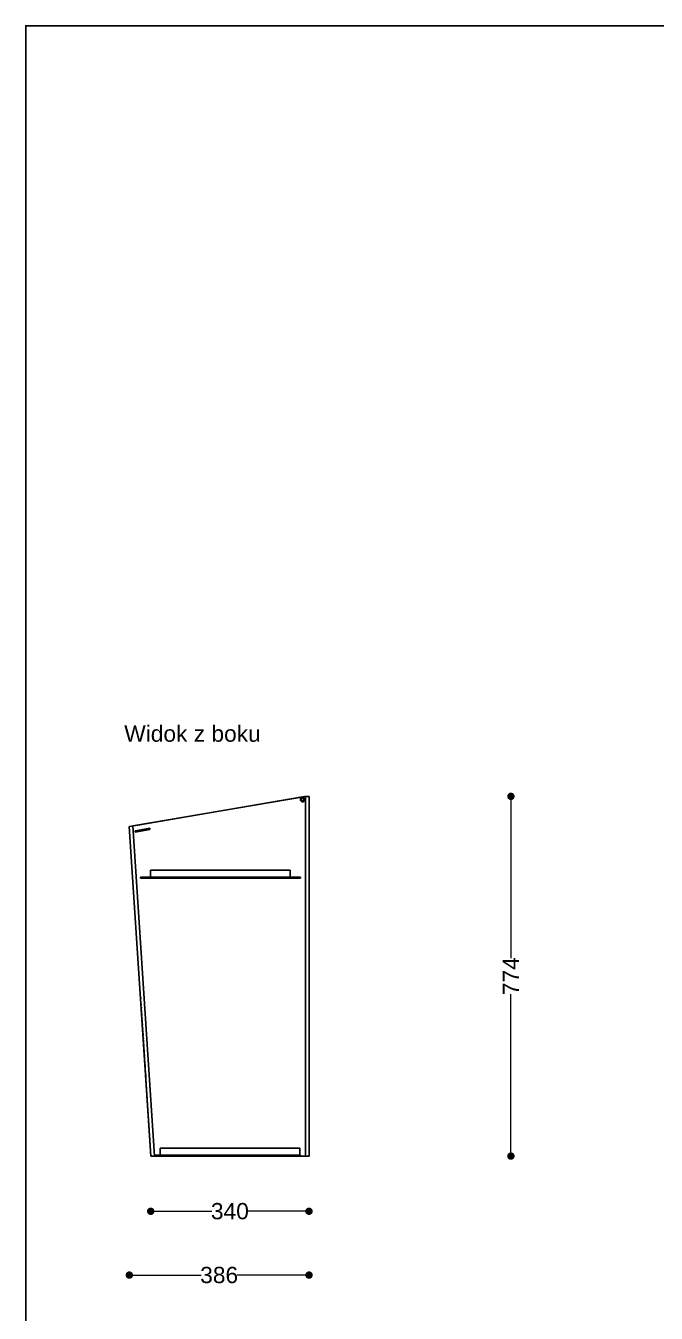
# Model space of a CAD drawing. Header units: millimetres. Extents: x 10366 to 23682, y 24552 to 29690.
# Drawn here: x 20053 to 21408, y 26921 to 29690 of the extents above; entities that cross this region are included whole.
import ezdxf

# ---------------------------------------------------------------- set-up
doc = ezdxf.new("R2010")
doc.units = ezdxf.units.MM
doc.header["$LTSCALE"] = 3
doc.layers.add('DomyÅ›lny', color=7, linetype='Continuous')
doc.styles.get("Standard").update_dxf_attribs({"font": 'arial.ttf'})
doc.dimstyles.new('MATEUSZ', dxfattribs={"dimtxt": 35, "dimasz": 16, "dimexe": 0.18, "dimexo": 0.0625, "dimgap": 0.09, "dimtad": 0, "dimdec": 0, "dimdsep": 46, "dimtxsty": 'Standard', "dimblk": 'DOT', "dimcen": 0.09, "dimse1": 1, "dimse2": 1, "dimadec": 0, "dimazin": 0, "dimtfac": 1, "dimtdec": 0, "dimtofl": 0, "dimtmove": 0, "dimatfit": 3, "dimfxl": 1, "dimtolj": 1, "dimtzin": 0, "dimlwd": 9, "dimlwe": 9, "dimarcsym": 0})

# ---------------------------------------------------------------- blocks, each defined once
blk = doc.blocks.new('_Dot')
at = {"color": 0, "linetype": 'ByBlock', "lineweight": -2}
blk.add_line((-0.5, 0), (-1, 0), dxfattribs=at)
at = {"color": 0, "linetype": 'ByBlock', "const_width": 0.5}
blk.add_lwpolyline([(-0.25, 0, 1), (0.25, 0, 1)], format="xyb", close=True, dxfattribs=at)
blk = doc.blocks.new('*D39')
at = {"color": 0, "lineweight": 9, "transparency": 16777216}
for p, q in [((21095.5, 28016.5), (21095.5, 27684.2)), ((21095.5, 27274.8), (21095.5, 27607.1))]:
    blk.add_line(p, q, dxfattribs=at)
at = {"layer": 'Defpoints', "color": 0, "transparency": 16777216}
for p in [(21451.8, 28032.5), (21095.5, 27258.8), (21451.8, 27258.8)]:
    blk.add_point(p, dxfattribs=at)
at = {"color": 0, "lineweight": 9, "transparency": 16777216, "xscale": 16, "yscale": 16, "zscale": 16}
for p, rotation in [((21095.5, 28032.5), 90), ((21095.5, 27258.8), 270)]:
    blk.add_blockref('_Dot', p, dxfattribs=dict(at, rotation=rotation))
at = {"color": 0, "transparency": 16777216, "insert": (21095.5, 27645.7), "char_height": 35, "attachment_point": 5, "rotation": 90}
blk.add_mtext('\\A1;774', dxfattribs=at)
blk = doc.blocks.new('*D40')
at = {"color": 0, "lineweight": 9, "transparency": 16777216}
for p, q in [((20291.7, 27002.9), (20430, 27002.9)), ((20645.7, 27002.9), (20507.4, 27002.9))]:
    blk.add_line(p, q, dxfattribs=at)
at = {"layer": 'Defpoints', "color": 0, "transparency": 16777216}
for p in [(20661.7, 28032.5), (20275.7, 27967.6), (20661.7, 27002.9)]:
    blk.add_point(p, dxfattribs=at)
at = {"color": 0, "lineweight": 9, "transparency": 16777216, "xscale": 16, "yscale": 16, "zscale": 16, "rotation": 180}
blk.add_blockref('_Dot', (20275.7, 27002.9), dxfattribs=at)
at = {"color": 0, "lineweight": 9, "transparency": 16777216, "xscale": 16, "yscale": 16, "zscale": 16}
blk.add_blockref('_Dot', (20661.7, 27002.9), dxfattribs=at)
at = {"color": 0, "transparency": 16777216, "insert": (20468.7, 27002.9), "char_height": 35, "attachment_point": 5}
blk.add_mtext('\\A1;386', dxfattribs=at)
blk = doc.blocks.new('*D41')
at = {"color": 0, "lineweight": 9, "transparency": 16777216}
for p, q in [((20337.6, 27140.2), (20453, 27140.2)), ((20645.7, 27140.2), (20530.3, 27140.2))]:
    blk.add_line(p, q, dxfattribs=at)
at = {"layer": 'Defpoints', "color": 0, "transparency": 16777216}
for p in [(20321.6, 27258.8), (20661.7, 27258.8), (20661.7, 27140.2)]:
    blk.add_point(p, dxfattribs=at)
at = {"color": 0, "lineweight": 9, "transparency": 16777216, "xscale": 16, "yscale": 16, "zscale": 16, "rotation": 180}
blk.add_blockref('_Dot', (20321.6, 27140.2), dxfattribs=at)
at = {"color": 0, "lineweight": 9, "transparency": 16777216, "xscale": 16, "yscale": 16, "zscale": 16}
blk.add_blockref('_Dot', (20661.7, 27140.2), dxfattribs=at)
at = {"color": 0, "transparency": 16777216, "insert": (20491.7, 27140.2), "char_height": 35, "attachment_point": 5}
blk.add_mtext('\\A1;340', dxfattribs=at)

msp = doc.modelspace()

# ---------------------------------------------------------------- linework, layer by layer
msp.add_lwpolyline([(20053.2, 24557.6), (20053.2, 29689.7), (23682, 29689.7), (23682, 24557.6)], close=True)
at = {"layer": 'DomyÅ›lny'}
for p, q in [((20283.4, 27968.9), (20653.9, 28032.5)), ((20653.9, 28032.5), (20283.4, 27968.9)), ((20643.6, 28030.8), (20293.8, 27970.6)), ((20653.9, 27258.8), (20653.9, 28032.5)), ((20661.7, 27258.8), (20661.7, 28032.5)), ((20321.7, 27258.8), (20275.7, 27967.6)), ((20329.5, 27258.8), (20283.4, 27968.9)), ((20319.8, 27963.9), (20288, 27958.5)), ((20288, 27956.1), (20288, 27958.5)), ((20288, 27956.1), (20288.1, 27955.4)), ((20288.1, 27955.4), (20319.8, 27960.9)), ((20319.8, 27960.9), (20319.8, 27963.9)), ((20299.5, 27856.8), (20299.5, 27858.8)), ((20299.5, 27858.8), (20643.6, 27858.8)), ((20643.6, 27856.8), (20299.5, 27856.8)), ((20621.5, 27873.8), (20321.5, 27873.8)), ((20321.5, 27873.8), (20321.5, 27858.8)), ((20621.5, 27858.8), (20321.5, 27858.8)), ((20621.5, 27858.8), (20621.5, 27873.8)), ((20643.6, 27856.8), (20643.6, 27858.8)), ((20300.3, 27598.1), (20300.2, 27599.9)), ((20301.2, 27584), (20301.1, 27585.8)), ((20301.7, 27576.7), (20301.5, 27578.9)), ((20302.1, 27569.4), (20302, 27571.7)), ((20302.6, 27562.1), (20302.4, 27564.8)), ((20303, 27554.8), (20302.9, 27557.5)), ((20303.5, 27547.5), (20303.3, 27550.7)), ((20303.9, 27540.2), (20303.7, 27543.4)), ((20304.4, 27533), (20304.2, 27536.6)), ((20304.9, 27525.7), (20304.6, 27529.7)), ((20305.3, 27518.4), (20305.1, 27522.5)), ((20305.8, 27511.1), (20305.5, 27515.6)), ((20306.2, 27504.3), (20305.9, 27508.3)), ((20306.7, 27497), (20306.4, 27501.5)), ((20307.1, 27489.7), (20306.8, 27494.2)), ((20307.6, 27482.4), (20307.3, 27487.4)), ((20308, 27475.1), (20307.7, 27480.6)), ((20308.5, 27467.8), (20308.1, 27473.3)), ((20308.9, 27460.5), (20308.6, 27466.4)), ((20309.4, 27453.3), (20309, 27459.2)), ((20309.9, 27446), (20309.5, 27452.3)), ((20310.3, 27438.7), (20309.9, 27445.5)), ((20310.8, 27431.4), (20310.4, 27438.2)), ((20311.2, 27424.1), (20310.8, 27431.4)), ((20320.9, 27270.2), (20311.2, 27424.1)), ((20641.7, 27275.8), (20341.7, 27275.8)), ((20341.7, 27275.8), (20341.7, 27260.8)), ((20641.7, 27260.8), (20641.7, 27275.8)), ((20342.3, 27260.8), (20329.5, 27260.8)), ((20329.5, 27260.8), (20329.5, 27258.8)), ((20653.9, 27258.8), (20329.5, 27258.8)), ((20329.5, 27258.8), (20653.9, 27258.8)), ((20643.6, 27258.8), (20329.5, 27258.8)), ((20641.7, 27260.8), (20341.7, 27260.8)), ((20342.3, 27260.8), (20643.6, 27260.8)), ((20643.6, 27258.8), (20643.6, 27260.8))]:
    msp.add_line(p, q, dxfattribs=at)
for points in [[(20653.4, 28032.5, 0), (20653.4, 28032.5, 0), (20653.4, 28032.5, 0), (20653.4, 28032.5, 0), (20653.4, 28032.5, 0), (20653.4, 28032.5, 0), (20653.4, 28032.5, 0), (20653.4, 28032.5, 0), (20653.4, 28032.5, 0), (20653.4, 28032.5, 0), (20653.4, 28032.5, 0), (20653.4, 28032.5, 0), (20653.2, 28032.5, 0), (20652.4, 28032.4, 0), (20643.6, 28030.8, 0)], [(20653.9, 28032.5, 0), (20659.5, 28032.5, 0), (20661.1, 28032.5, 0), (20661.5, 28032.5, 0), (20661.7, 28032.5, 0), (20661.7, 28032.5, 0), (20661.7, 28032.5, 0), (20661.7, 28032.5, 0), (20661.7, 28032.5, 0), (20661.7, 28032.5, 0), (20661.7, 28032.5, 0), (20661.7, 28032.5, 0), (20661.7, 28032.5, 0), (20661.7, 28032.5, 0), (20661.7, 28032.5, 0), (20661.7, 28032.5, 0), (20661.7, 28032.5, 0), (20661.7, 28032.5, 0), (20661.7, 28032.5, 0)], [(20659.7, 28032.5, 0), (20659.7, 28032.5, 0), (20659.7, 28032.5, 0), (20659.7, 28032.5, 0), (20659.7, 28032.5, 0), (20659.7, 28032.5, 0), (20659.7, 28032.5, 0), (20659.7, 28032.5, 0), (20659.7, 28032.5, 0), (20659.7, 28032.5, 0), (20659.7, 28032.5, 0), (20659.7, 28032.5, 0), (20659.7, 28032.5, 0), (20659.5, 28032.5, 0), (20658.1, 28032.5, 0), (20653.9, 28032.5, 0)], [(20275.7, 27967.6, 0), (20275.7, 27967.6, 0), (20275.7, 27967.6, 0), (20275.7, 27967.6, 0), (20275.7, 27967.6, 0), (20275.7, 27967.6, 0), (20275.7, 27967.6, 0), (20275.7, 27967.6, 0), (20275.7, 27967.6, 0), (20275.7, 27967.6, 0), (20275.7, 27967.6, 0), (20275.8, 27967.6, 0), (20275.9, 27967.6, 0), (20276.5, 27967.7, 0), (20283.4, 27968.9, 0)], [(20283.4, 27968.9, 0), (20277.7, 27967.9, 0)], [(20293.8, 27970.6, 0), (20283.9, 27968.9, 0)], [(20288, 27955.4, 0), (20288, 27956.1, 0)], [(20320.9, 27270.2, 0), (20321.6, 27258.8, 0)], [(20329.5, 27258.8, 0), (20321.7, 27258.8, 0)], [(20323.7, 27258.8, 0), (20323.7, 27258.8, 0), (20323.7, 27258.8, 0), (20323.7, 27258.8, 0), (20323.7, 27258.8, 0), (20323.7, 27258.8, 0), (20323.7, 27258.8, 0), (20323.7, 27258.8, 0), (20323.7, 27258.8, 0), (20323.7, 27258.8, 0), (20323.7, 27258.8, 0), (20323.7, 27258.8, 0), (20323.8, 27258.8, 0), (20324.3, 27258.8, 0), (20329.5, 27258.8, 0)], [(20653.9, 27258.8, 0), (20659.5, 27258.8, 0), (20661.1, 27258.8, 0), (20661.5, 27258.8, 0), (20661.7, 27258.8, 0), (20661.7, 27258.8, 0), (20661.7, 27258.8, 0), (20661.7, 27258.8, 0), (20661.7, 27258.8, 0), (20661.7, 27258.8, 0), (20661.7, 27258.8, 0), (20661.7, 27258.8, 0), (20661.7, 27258.8, 0), (20661.7, 27258.8, 0), (20661.7, 27258.8, 0), (20661.7, 27258.8, 0), (20661.7, 27258.8, 0), (20661.7, 27258.8, 0), (20661.7, 27258.8, 0)], [(20659.7, 27258.8, 0), (20659.7, 27258.8, 0), (20659.7, 27258.8, 0), (20659.7, 27258.8, 0), (20659.7, 27258.8, 0), (20659.7, 27258.8, 0), (20659.7, 27258.8, 0), (20659.7, 27258.8, 0), (20659.7, 27258.8, 0), (20659.7, 27258.8, 0), (20659.7, 27258.8, 0), (20659.7, 27258.8, 0), (20659.7, 27258.8, 0), (20659.5, 27258.8, 0), (20658.1, 27258.8, 0), (20653.9, 27258.8, 0)]]:
    msp.add_polyline3d(points, dxfattribs=at)
for radius in [5, 3, 3]:
    msp.add_circle((20648.1, 28025.5), radius, dxfattribs=at)

# ---------------------------------------------------------------- texts
msp.add_text('Widok z boku', height=34.962).set_placement((20264.8, 28149.9))

# ---------------------------------------------------------------- dimensions: what is measured, and where the dimension line sits
for base, p1, p2, picture, middle in [((20661.7, 27002.9), (20275.7, 27967.6), (20661.7, 28032.5), '*D40', (20468.7, 27002.9)), ((20661.7, 27140.2), (20321.6, 27258.8), (20661.7, 27258.8), '*D41', (20491.7, 27140.2))]:
    dim = msp.add_linear_dim(base=base, p1=p1, p2=p2, dimstyle='MATEUSZ')
    dim.commit()
    dim.dimension.update_dxf_attribs({"geometry": picture, "text_midpoint": middle})
dim = msp.add_linear_dim(base=(21095.5, 27258.8), p1=(21451.8, 28032.5), p2=(21451.8, 27258.8), angle=90, dimstyle='MATEUSZ')
dim.commit()
dim.dimension.update_dxf_attribs({"geometry": '*D39', "text_midpoint": (21095.5, 27645.7)})

doc.saveas('drawing.dxf')
